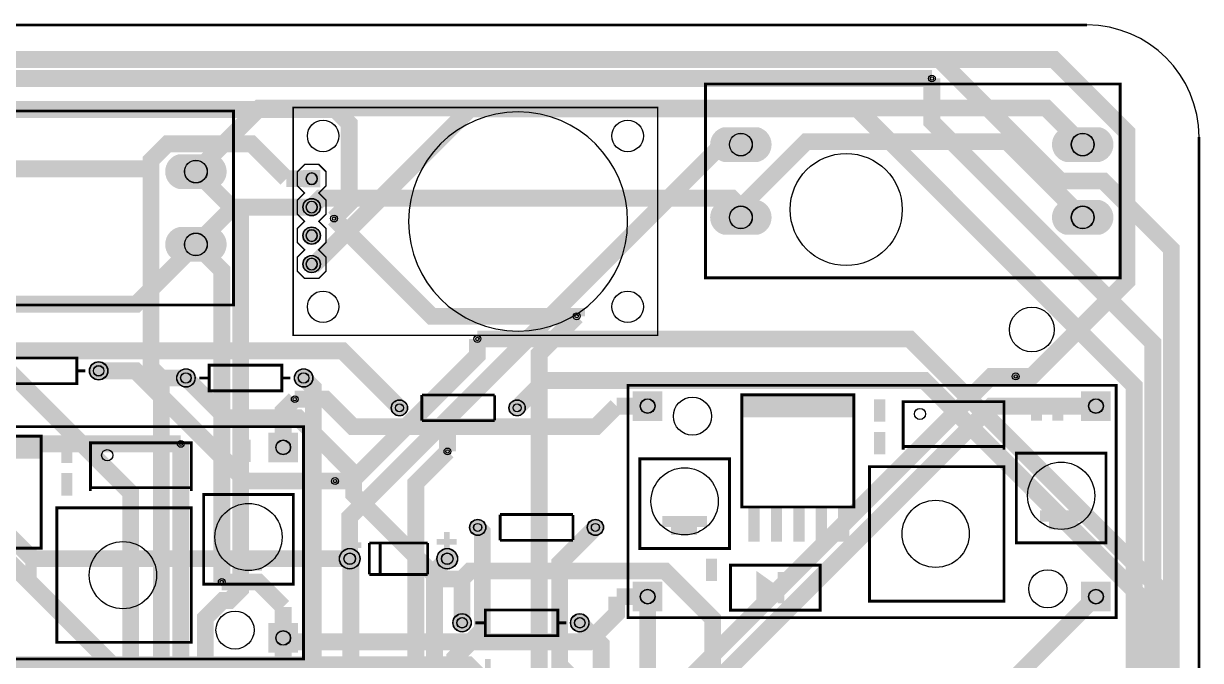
# Model space of a CAD drawing. Header units: millimetres. Extents: x 47 to 252, y 53 to 192.
# Drawn here: x 147.4 to 252.4, y 134.8 to 191.6 of the extents above; entities that cross this region are included whole.
import ezdxf

# ---------------------------------------------------------------- set-up
doc = ezdxf.new("R2010")
doc.units = ezdxf.units.MM
for name, color, linetype, true_color in [('BoardOutLine', 7, 'Continuous', 0xff00ff), ('BottomLayer', 7, 'Continuous', 0x0000ff), ('BottomSolderMaskLayer', 7, 'Continuous', 0xaa00ff), ('Document', 7, 'Continuous', 0xffffff), ('Hole', 7, 'Continuous', 0x222222), ('Multi-Layer', 7, 'Continuous', 0xc0c0c0), ('TopLayer', 7, 'Continuous', 0xff0000), ('TopSilkLayer', 7, 'Continuous', 0xffcc00), ('TopSolderMaskLayer', 7, 'Continuous', 0x800080)]:
    doc.layers.add(name, color=color, linetype=linetype, true_color=true_color)

msp = doc.modelspace()

# ---------------------------------------------------------------- hatches: boundary and pattern name
at = {"layer": 'BottomSolderMaskLayer'}
for points in [[(209.8700787401574, 179.29552959105933, -0.7853981633974483), (209.8700787401574, 182.39712979425974), (212.9208788417577, 182.39712979425974, -0.7853981633974483), (212.9208788417577, 179.29552959105933)], [(240.3699517399034, 179.29552959105933, -0.7853981633974483), (240.3699517399034, 182.39712979425974), (243.42075184150372, 182.39712979425974, -0.7853981633974483), (243.42075184150372, 179.29552959105933)], [(161.2487934975868, 176.88252476504965, -0.7853981633974483), (161.2487934975868, 179.98412496825006), (164.29959359918712, 179.98412496825006, -0.7853981633974483), (164.29959359918712, 176.88252476504965)], [(172.32194564389124, 178.57975615951239), (173.88074676149358, 178.57975615951239), (173.88074676149358, 177.02095504191016), (172.32194564389124, 177.02095504191016)], [(172.3219456438913, 175.26035052070108, 1), (173.88074676149353, 175.26035052070108, 1)], [(209.8700787401574, 172.79565659131322, -0.7853981633974483), (209.8700787401574, 175.89725679451362), (212.9208788417577, 175.89725679451362, -0.7853981633974483), (212.9208788417577, 172.79565659131322)], [(240.3699517399034, 172.79565659131322, -0.7853981633974483), (240.3699517399034, 175.89725679451362), (243.42075184150372, 175.89725679451362, -0.7853981633974483), (243.42075184150372, 172.79565659131322)], [(161.2487934975868, 170.38265176530354, -0.7853981633974483), (161.2487934975868, 173.48425196850394), (164.29959359918712, 173.48425196850394, -0.7853981633974483), (164.29959359918712, 170.38265176530354)], [(172.3219456438913, 172.72034544069095, 1), (173.88074676149353, 172.72034544069095, 1)], [(172.3219456438913, 170.18034036068082, 1), (173.88074676149353, 170.18034036068082, 1)], [(153.26908813817624, 160.65532131064265, 1), (154.91988823977647, 160.65532131064265, 1)], [(161.05699771399543, 160.02032004064017, 1), (162.70779781559565, 160.02032004064017, 1)], [(171.55712471424943, 160.02032004064017, 1), (173.20792481584965, 160.02032004064017, 1)], [(201.75658826517656, 158.83012649225293), (204.3981935483871, 158.83012649225293), (204.3981935483871, 156.1885212090425), (201.75658826517656, 156.1885212090425)], [(241.75658826517656, 158.83012649225293), (244.39819354838733, 158.83012649225293), (244.39819354838733, 156.1885212090425), (241.75658826517656, 156.1885212090425)], [(180.2070358140718, 157.35331470662948, 1), (181.65783591567197, 157.35331470662948, 1)], [(190.70690881381756, 157.35331470662948, 1), (192.15770891541774, 157.35331470662948, 1)], [(169.23944323088654, 155.1471191262383), (171.8810485140973, 155.1471191262383), (171.8810485140973, 152.50551384302776), (169.23944323088654, 152.50551384302776)], [(187.1920497840997, 146.6852933705868, 1), (188.6428498856999, 146.6852933705868, 1)], [(197.69192278384548, 146.6852933705868, 1), (199.14272288544566, 146.6852933705868, 1)], [(175.57294894589793, 143.89128778257566, 1), (177.42374904749815, 143.89128778257566, 1)], [(184.27297434594882, 143.89128778257566, 1), (186.12377444754904, 143.89128778257566, 1)], [(201.75658826517656, 141.83038049276104), (204.3981935483871, 141.83038049276104), (204.3981935483871, 139.1887752095505), (201.75658826517656, 139.1887752095505)], [(241.75658826517656, 141.83012649225293), (244.39819354838733, 141.83012649225293), (244.39819354838733, 139.1885212090425), (241.75658826517656, 139.1885212090425)], [(185.69504699009406, 138.1762763525527, 1), (187.34584709169428, 138.1762763525527, 1)], [(196.19517399034805, 138.1762763525527, 1), (197.84597409194828, 138.1762763525527, 1)], [(169.23944323088654, 138.14711912623818), (171.8810485140973, 138.14711912623818), (171.8810485140973, 135.50551384302776), (169.23944323088654, 135.50551384302776)]]:
    msp.add_hatch(color=256, dxfattribs=at).paths.add_polyline_path(points)
at = {"layer": 'Document'}
for points in [[(184.89354838709687, 144.48397256794522), (184.89354838709687, 146.2619761239523), (185.4015494030989, 146.2619761239523), (185.4015494030989, 144.48397256794522)], [(175.74605029210056, 145.34257048514098), (177.52405384810777, 145.34257048514098), (177.52405384810777, 144.83456946913896), (175.74605029210056, 144.83456946913896)], [(184.26324612649228, 145.65049530099066), (186.04124968249948, 145.65049530099066), (186.04124968249948, 145.14249428498863), (184.26324612649228, 145.14249428498863)], [(188.5765557531115, 133.18094996189996), (188.5765557531115, 134.95895351790705), (189.08455676911353, 134.95895351790705), (189.08455676911353, 133.18094996189996)]]:
    msp.add_hatch(color=256, dxfattribs=at).paths.add_polyline_path(points)
at = {"layer": 'Multi-Layer'}
for points in [[(209.89547879095767, 179.34632969265954, -0.7853981633974483), (209.89547879095767, 182.34632969265954), (212.89547879095767, 182.34632969265954, -0.7853981633974483), (212.89547879095767, 179.34632969265954)], [(240.39535179070367, 179.34632969265954, -0.7853981633974483), (240.39535179070367, 182.34632969265954), (243.39535179070344, 182.34632969265954, -0.7853981633974483), (243.39535179070344, 179.34632969265954)], [(161.27419354838707, 176.93332486664985, -0.7853981633974483), (161.27419354838707, 179.93332486664985), (164.27419354838707, 179.93332486664985, -0.7853981633974483), (164.27419354838707, 176.93332486664985)], [(172.3473456946915, 178.55435610871223), (173.85534671069354, 178.55435610871223), (173.85534671069354, 177.0463550927102), (172.3473456946915, 177.0463550927102)], [(172.3473456946914, 175.26035052070108, 1), (173.85534671069342, 175.26035052070108, 1)], [(209.89547879095767, 172.84645669291342, -0.7853981633974483), (209.89547879095767, 175.84645669291342), (212.89547879095767, 175.84645669291342, -0.7853981633974483), (212.89547879095767, 172.84645669291342)], [(240.39535179070367, 172.84645669291342, -0.7853981633974483), (240.39535179070367, 175.84645669291342), (243.39535179070344, 175.84645669291342, -0.7853981633974483), (243.39535179070344, 172.84645669291342)], [(161.27419354838707, 170.43345186690374, -0.7853981633974483), (161.27419354838707, 173.43345186690374), (164.27419354838707, 173.43345186690374, -0.7853981633974483), (164.27419354838707, 170.43345186690374)], [(172.3473456946914, 172.72034544069095, 1), (173.85534671069342, 172.72034544069095, 1)], [(172.3473456946914, 170.18034036068082, 1), (173.85534671069342, 170.18034036068082, 1)], [(153.29448818897635, 160.65532131064265, 1), (154.89448818897637, 160.65532131064265, 1)], [(161.08239776479553, 160.02032004064017, 1), (162.68239776479555, 160.02032004064017, 1)], [(171.58252476504953, 160.02032004064017, 1), (173.18252476504955, 160.02032004064017, 1)], [(201.80739141478284, 158.77932435864875), (204.34739649479297, 158.77932435864875), (204.34739649479297, 156.23931927863862), (201.80739141478284, 156.23931927863862)], [(241.80739141478307, 158.77932435864875), (244.3473964947932, 158.77932435864875), (244.3473964947932, 156.23931927863862), (241.80739141478307, 156.23931927863862)], [(180.2324358648719, 157.35331470662948, 1), (181.63243586487187, 157.35331470662948, 1)], [(190.73230886461766, 157.35331470662948, 1), (192.13230886461764, 157.35331470662948, 1)], [(169.29024638049282, 155.096316992634), (171.83025146050295, 155.096316992634), (171.83025146050295, 152.55631191262387), (169.29024638049282, 152.55631191262387)], [(187.2174498348998, 146.6852933705868, 1), (188.6174498348998, 146.6852933705868, 1)], [(197.71732283464559, 146.6852933705868, 1), (199.11732283464556, 146.6852933705868, 1)], [(175.59834899669804, 143.89128778257566, 1), (177.39834899669805, 143.89128778257566, 1)], [(184.29837439674893, 143.89128778257566, 1), (186.09837439674894, 143.89128778257566, 1)], [(201.80739141478284, 141.77957835915674), (204.34739649479297, 141.77957835915674), (204.34739649479297, 139.2395732791466), (201.80739141478284, 139.2395732791466)], [(241.80739141478307, 141.77932435864875), (244.3473964947932, 141.77932435864875), (244.3473964947932, 139.23931927863862), (241.80739141478307, 139.23931927863862)], [(185.72044704089416, 138.1762763525527, 1), (187.32044704089418, 138.1762763525527, 1)], [(196.22057404114815, 138.1762763525527, 1), (197.82057404114818, 138.1762763525527, 1)], [(169.29024638049282, 138.096316992634), (171.83025146050295, 138.096316992634), (171.83025146050295, 135.55631191262387), (169.29024638049282, 135.55631191262387)]]:
    msp.add_hatch(color=256, dxfattribs=at).paths.add_polyline_path(points)
at = {"layer": 'TopSilkLayer'}
for points in [[(211.37736855473713, 158.50932181864368), (221.37736855473736, 158.50932181864368), (221.37736855473736, 156.50932181864368), (211.37736855473713, 156.50932181864368)], [(223.2772923545847, 158.10927101854213), (224.2772923545847, 158.10927101854213), (224.2772923545847, 156.10927101854202), (223.2772923545847, 156.10927101854202)], [(237.27754635509268, 158.20934721869446), (238.27754635509268, 158.20934721869446), (238.27754635509268, 156.20934721869446), (237.27754635509268, 156.20934721869446)], [(239.17747015494047, 158.20934721869446), (240.17747015494047, 158.20934721869446), (240.17747015494047, 156.20934721869446), (239.17747015494047, 156.20934721869446)], [(138.86022352044688, 154.82631445262894), (148.8602235204471, 154.82631445262894), (148.8602235204471, 152.82631445262894), (138.86022352044688, 152.82631445262894)], [(150.76014732029466, 154.42626365252738), (151.76014732029466, 154.42626365252738), (151.76014732029466, 152.42626365252727), (150.76014732029466, 152.42626365252727)], [(164.76040132080266, 154.5263398526797), (165.76040132080266, 154.5263398526797), (165.76040132080266, 152.5263398526797), (164.76040132080266, 152.5263398526797)], [(166.6603251206502, 154.5263398526797), (167.6603251206502, 154.5263398526797), (167.6603251206502, 152.5263398526797), (166.6603251206502, 152.5263398526797)], [(223.2775463550929, 155.20934721869457), (224.27754635509268, 155.20934721869457), (224.27754635509268, 153.20934721869446), (223.2775463550929, 153.20934721869446)], [(150.76040132080266, 151.52633985267983), (151.76040132080266, 151.52633985267983), (151.76040132080266, 149.5263398526797), (150.76040132080266, 149.5263398526797)], [(212.07739395478802, 148.40924561849135), (213.0773939547878, 148.40924561849135), (213.0773939547878, 145.40924561849124), (212.07739395478802, 145.40924561849124)], [(214.0773939547878, 148.40924561849135), (215.0773939547878, 148.40924561849135), (215.0773939547878, 145.40924561849124), (214.0773939547878, 145.40924561849124)], [(216.07739395478802, 148.40924561849135), (217.07739395478802, 148.40924561849135), (217.07739395478802, 145.40924561849124), (216.07739395478802, 145.40924561849124)], [(218.07739395478802, 148.40924561849135), (219.07739395478802, 148.40924561849135), (219.07739395478802, 145.40924561849124), (218.07739395478802, 145.40924561849124)], [(220.07739395478802, 148.40924561849135), (221.07739395478802, 148.40924561849135), (221.07739395478802, 145.40924561849124), (220.07739395478802, 145.40924561849124)], [(147.56024892049777, 144.7262382524766), (148.56024892049777, 144.7262382524766), (148.56024892049777, 141.7262382524766), (147.56024892049777, 141.7262382524766)], [(208.2772923545847, 143.90937261874524), (209.2772923545847, 143.90937261874524), (209.2772923545847, 141.90937261874535), (208.2772923545847, 141.90937261874535)], [(212.7774193548389, 142.8092964185929), (212.7774193548389, 139.90927101854209), (214.8774193548386, 141.30927101854206)], [(214.67734315468624, 142.70922021844046), (215.2772923545847, 142.70922021844046), (215.2772923545847, 139.90911861823724), (214.67734315468624, 139.90911861823724)]]:
    msp.add_hatch(color=256, dxfattribs=at).paths.add_polyline_path(points)
at = {"layer": 'TopSolderMaskLayer'}
for points in [[(209.8700787401574, 179.29552959105933, -0.7853981633974483), (209.8700787401574, 182.39712979425974), (212.9208788417577, 182.39712979425974, -0.7853981633974483), (212.9208788417577, 179.29552959105933)], [(240.3699517399034, 179.29552959105933, -0.7853981633974483), (240.3699517399034, 182.39712979425974), (243.42075184150372, 182.39712979425974, -0.7853981633974483), (243.42075184150372, 179.29552959105933)], [(161.2487934975868, 176.88252476504965, -0.7853981633974483), (161.2487934975868, 179.98412496825006), (164.29959359918712, 179.98412496825006, -0.7853981633974483), (164.29959359918712, 176.88252476504965)], [(172.32194564389124, 178.57975615951239), (173.88074676149358, 178.57975615951239), (173.88074676149358, 177.02095504191016), (172.32194564389124, 177.02095504191016)], [(172.3219456438913, 175.26035052070108, 1), (173.88074676149353, 175.26035052070108, 1)], [(209.8700787401574, 172.79565659131322, -0.7853981633974483), (209.8700787401574, 175.89725679451362), (212.9208788417577, 175.89725679451362, -0.7853981633974483), (212.9208788417577, 172.79565659131322)], [(240.3699517399034, 172.79565659131322, -0.7853981633974483), (240.3699517399034, 175.89725679451362), (243.42075184150372, 175.89725679451362, -0.7853981633974483), (243.42075184150372, 172.79565659131322)], [(161.2487934975868, 170.38265176530354, -0.7853981633974483), (161.2487934975868, 173.48425196850394), (164.29959359918712, 173.48425196850394, -0.7853981633974483), (164.29959359918712, 170.38265176530354)], [(172.3219456438913, 172.72034544069095, 1), (173.88074676149353, 172.72034544069095, 1)], [(172.3219456438913, 170.18034036068082, 1), (173.88074676149353, 170.18034036068082, 1)], [(153.26908813817624, 160.65532131064265, 1), (154.91988823977647, 160.65532131064265, 1)], [(161.05699771399543, 160.02032004064017, 1), (162.70779781559565, 160.02032004064017, 1)], [(171.55712471424943, 160.02032004064017, 1), (173.20792481584965, 160.02032004064017, 1)], [(201.75658826517656, 158.83012649225293), (204.3981935483871, 158.83012649225293), (204.3981935483871, 156.1885212090425), (201.75658826517656, 156.1885212090425)], [(241.75658826517656, 158.83012649225293), (244.39819354838733, 158.83012649225293), (244.39819354838733, 156.1885212090425), (241.75658826517656, 156.1885212090425)], [(180.2070358140718, 157.35331470662948, 1), (181.65783591567197, 157.35331470662948, 1)], [(190.70690881381756, 157.35331470662948, 1), (192.15770891541774, 157.35331470662948, 1)], [(169.23944323088654, 155.1471191262383), (171.8810485140973, 155.1471191262383), (171.8810485140973, 152.50551384302776), (169.23944323088654, 152.50551384302776)], [(187.1920497840997, 146.6852933705868, 1), (188.6428498856999, 146.6852933705868, 1)], [(197.69192278384548, 146.6852933705868, 1), (199.14272288544566, 146.6852933705868, 1)], [(175.57294894589793, 143.89128778257566, 1), (177.42374904749815, 143.89128778257566, 1)], [(184.27297434594882, 143.89128778257566, 1), (186.12377444754904, 143.89128778257566, 1)], [(201.75658826517656, 141.83038049276104), (204.3981935483871, 141.83038049276104), (204.3981935483871, 139.1887752095505), (201.75658826517656, 139.1887752095505)], [(241.75658826517656, 141.83012649225293), (244.39819354838733, 141.83012649225293), (244.39819354838733, 139.1885212090425), (241.75658826517656, 139.1885212090425)], [(185.69504699009406, 138.1762763525527, 1), (187.34584709169428, 138.1762763525527, 1)], [(196.19517399034805, 138.1762763525527, 1), (197.84597409194828, 138.1762763525527, 1)], [(169.23944323088654, 138.14711912623818), (171.8810485140973, 138.14711912623818), (171.8810485140973, 135.50551384302776), (169.23944323088654, 135.50551384302776)]]:
    msp.add_hatch(color=256, dxfattribs=at).paths.add_polyline_path(points)

# ---------------------------------------------------------------- linework, layer by layer
at = {"layer": 'BoardOutLine', "const_width": 0.25400050800101603}
for points in [[(57.27711455422923, 191.51638303276616), (242.27711455422923, 191.51638303276616)], [(252.27711455422923, 181.51638303276616), (252.27711455422923, 63.51638303276604)]]:
    msp.add_lwpolyline(points, dxfattribs=at)
at = {"layer": 'BoardOutLine'}
msp.add_arc((242.27711455422923, 181.51638303276616), 10, 0, 90, dxfattribs=at)
at = {"layer": 'BottomLayer', "const_width": 1.5000000000000002}
for points in [[(226.31442722885436, 71.62814325628653), (222.8038862077724, 68.11760223520457), (222.8038862077724, 57.588011176022405), (224.96314452628917, 55.42875285750574), (227.76172212344432, 55.42875285750574), (249.80591821183634, 77.47294894589788), (249.80591821183634, 171.5242570485142), (243.7337820675641, 177.59639319278642), (239.92479044958077, 177.59639319278642), (229.08658877317748, 188.43459486918982), (132.0121666243333, 188.43459486918982), (114.95527051054114, 171.37769875539755), (114.95527051054114, 168.02667005334024), (108.26769113538217, 161.33909067818138), (108.26769113538217, 149.0982981965965)], [(228.44168148336303, 186.74015748031502), (228.44168148336303, 182.87350774701554), (248.1518669037339, 163.16332232664467), (248.1518669037339, 78.17221234442479), (227.08989077978163, 57.110236220472416), (225.665963931928, 57.110236220472416), (224.58493776987552, 58.19126238252488), (224.58493776987552, 67.35864871729746), (226.31442722885436, 69.0881381762764)], [(127.96187452374897, 182.04546609093222), (129.89405638811286, 183.977647955296), (175.18412496825, 183.977647955296), (176.442443484887, 182.71932943865897), (176.442443484887, 175.58648717297444), (175.09852679705364, 174.24257048514096)], [(173.10132080264157, 170.18034036068082), (173.37487934975866, 170.18034036068082), (187.2260350520703, 184.03149606299223), (221.7850901701804, 184.03149606299223), (246.48613157226328, 159.33045466090937), (246.48613157226328, 81.98374396748795), (231.05052070104148, 66.54813309626627), (226.31442722885436, 66.54813309626627)], [(158.76908813817636, 178.68402336804672), (158.76908813817636, 179.4356108712218), (160.24102108204238, 180.9075438150877), (167.7396240792482, 180.9075438150877), (170.84681229362445, 177.8003556007112)], [(211.39545339090682, 180.84632969265954), (209.73124206248417, 180.84632969265954), (176.4983235966472, 147.61341122682245), (176.4983235966472, 143.89128778257566)], [(132.27429514859023, 178.43332486664985), (132.52499364998744, 178.68402336804672), (158.76908813817636, 178.68402336804672)], [(158.76908813817636, 178.68402336804672), (158.76908813817636, 160.93446786893583), (159.68323596647178, 160.02032004064017)], [(163.6136398272797, 100.07416814833641), (163.6136398272797, 138.59436118872247), (165.18691897383792, 140.1676403352808), (165.76451612903224, 140.1676403352808), (166.75816611633218, 141.16129032258073), (166.75816611633218, 174.4493268986538), (162.77416814833646, 178.43332486664985)], [(173.10132080264157, 177.8003556007112), (170.84681229362445, 177.8003556007112)], [(165.07922275844567, 141.82143764287537), (165.07922275844567, 169.62839725679464), (162.77416814833646, 171.93345186690374)], [(150.13103886207773, 67.81610363220739), (150.13103886207773, 70.75565151130309), (156.942824485649, 77.56743713487424), (156.942824485649, 149.78435356870716), (140.31315722631462, 166.41402082804166), (128.16507493015, 166.41402082804166), (125.79575819151637, 168.7833375666752), (123.74140208280414, 168.7833375666752)], [(195.15643891287777, 132.08026416052837), (193.4012954025909, 133.83540767081536), (193.4012954025909, 162.17780035560077), (196.74927609855217, 165.52578105156215)], [(175.1876809753619, 150.82245364490734), (176.68272796545602, 150.82245364490734), (187.88999237998473, 162.02971805943616), (187.88999237998473, 163.49784099568194)], [(161.8823723647447, 160.02032004064017), (159.68323596647178, 160.02032004064017)], [(162.57223774447561, 84.68275336550687), (159.68323596647178, 87.57175514351036), (159.68323596647178, 160.02032004064017)], [(172.3824993649987, 160.02032004064017), (173.24711709423423, 159.15570231140464), (173.24711709423423, 98.40563881127764), (167.94688849377712, 93.10541021082042), (167.94688849377712, 67.9166878333757), (168.04747269494533, 67.81610363220739)], [(205.65631191262378, 132.08026416052837), (233.7353060706123, 160.15925831851666), (235.92021844043688, 160.15925831851666)], [(170.56029972059946, 153.82626365252736), (170.56029972059946, 157.09398018796037), (171.59331978663954, 158.12700025400056)], [(202.00835661671317, 125.48133096266201), (202.00835661671317, 125.77089154178304), (233.74673609347224, 157.5092710185421), (243.07744475488948, 157.5092710185421)], [(162.36802133604283, 91.46253492506992), (161.424663449327, 92.40589281178575), (161.424663449327, 154.13690627381254)], [(189.0731267462536, 67.3426466852934), (189.0731267462536, 75.55905511811034), (177.43177546355082, 87.20040640081288), (177.43177546355082, 116.20015240030489), (182.62379984759968, 121.39217678435352), (182.62379984759968, 122.76276352552713), (182.3929133858269, 122.99364998730005), (182.3929133858269, 150.6400812801627), (185.21866903733803, 153.46583693167395)], [(140.7718821437643, 148.96901193802387), (155.28902717805454, 134.45186690373384), (155.28902717805454, 93.13563627127257)], [(187.91742443484895, 146.6852933705868), (188.32382524765057, 146.27889255778518), (188.32382524765057, 137.51231902463803), (185.87576835153686, 135.06426212852432), (185.87576835153686, 124.53111506223013)], [(193.5351536703074, 114.9916179832361), (193.5351536703074, 126.45974091948187), (196.90675641351277, 129.83134366268746), (196.90675641351277, 132.70129540259086), (195.23238506477014, 134.37566675133348), (195.23238506477014, 143.500381000762), (198.41729743459473, 146.6852933705868)], [(176.4983235966472, 143.89128778257566), (176.59408178816352, 143.79552959105922), (176.59408178816352, 132.60807721615447)], [(179.28775717551434, 109.36017272034542), (184.27759715519437, 114.35001270002545), (184.27759715519437, 123.44780289560583), (184.06271272542563, 123.66268732537469), (184.06271272542563, 142.75565151130309), (185.1983489966981, 143.89128778257566)], [(203.0774447548897, 140.5095250190501), (203.0774447548897, 137.73888747777494)], [(197.02054864109732, 138.1762763525527), (198.93469646939297, 136.26212852425704), (198.93469646939297, 132.65557531115064)], [(170.56029972059946, 136.82626365252736), (170.56029972059946, 134.0556261112523)], [(197.8264922529845, 125.02108204216415), (197.8264922529845, 128.4122428244857), (203.0774447548897, 133.66319532639068), (203.0774447548897, 137.73888747777494)]]:
    msp.add_lwpolyline(points, dxfattribs=at)
at = {"layer": 'BottomSolderMaskLayer'}
for points in [[(173.10147748120994, 178.3170678458588), (173.10121492417488, 178.3170678458588)], [(173.10147748120994, 177.28364335556364), (173.10121492417488, 177.28364335556364)], [(173.10147748120994, 175.77706276584865), (173.10121492417488, 175.77706276584865)], [(173.10147748120994, 174.7436382755535), (173.10121492417488, 174.7436382755535)], [(173.10147748120994, 173.23705768583852), (173.10121492417488, 173.23705768583852)], [(173.10147748120994, 172.20363319554338), (173.10121492417488, 172.20363319554338)], [(173.10147748120994, 170.6970526058284), (173.10121492417488, 170.6970526058284)], [(173.10147748120994, 169.66362811553324), (173.10121492417488, 169.66362811553324)]]:
    msp.add_lwpolyline(points, close=True, dxfattribs=at)
for centre, radius in [((211.3955041910085, 180.8464312928627), 1.0169333672000678), ((241.89535179070344, 180.84645669291342), 1.0169333672000678), ((162.77419354838707, 178.43345186690374), 1.0169333672000678), ((173.1013462026924, 175.26035052070108), 0.7794005588011177), ((211.39547879095767, 174.34645669291342), 1.0169333672000678), ((241.8955041910085, 174.34648209296415), 1.0169333672000678), ((173.1013462026924, 172.72034544069095), 0.7794005588011177), ((162.77434594869192, 171.93347726695458), 1.0169333672000678), ((173.1013462026924, 170.18034036068082), 0.7794005588011177), ((154.09448818897636, 160.65532131064265), 0.8254000508001016), ((154.0942595885192, 160.65532131064265), 0.471717072466403), ((161.88239776479554, 160.02032004064017), 0.8254000508001016), ((172.38252476504954, 160.02032004064017), 0.8254000508001016), ((161.88227076454154, 160.02032004064017), 0.471717072466403), ((172.3822961645924, 160.02032004064017), 0.471717072466403), ((180.93243586487188, 157.35331470662948), 0.7254000508001017), ((180.93235966471957, 157.35331470662948), 0.3627131862558657), ((191.43230886461765, 157.35331470662948), 0.7254000508001017), ((191.43238506476996, 157.35331470662948), 0.3627131862558657), ((203.07734315468656, 157.50944881889768), 0.6604013208026415), ((243.07741935483864, 157.50944881889768), 0.6604013208026415), ((170.56027432054861, 153.82644145288293), 0.6604013208026415), ((187.9174498348998, 146.6852933705868), 0.7254000508001017), ((187.9173736347475, 146.6852933705868), 0.3627131862558657), ((198.41732283464557, 146.6852933705868), 0.7254000508001017), ((198.4173990347981, 146.6852933705868), 0.3627131862558657), ((176.49834899669804, 143.89128778257566), 0.9254000508001016), ((176.49829819659658, 143.89128778257566), 0.5141111393333897), ((185.19837439674893, 143.89128778257566), 0.9254000508001016), ((185.1984251968504, 143.89128778257566), 0.5141111393333897), ((203.07734315468656, 140.50942341884684), 0.6604013208026415), ((243.07741935483864, 140.50942341884684), 0.6604013208026415), ((186.52044704089417, 138.1762763525527), 0.8254000508001016), ((186.52032004064017, 138.1762763525527), 0.471717072466403), ((197.02057404114817, 138.1762763525527), 0.8254000508001016), ((197.02034544069102, 138.1762763525527), 0.471717072466403), ((170.56027432054861, 136.8264160528321), 0.6604013208026415)]:
    msp.add_circle(centre, radius, dxfattribs=at)
for centre, start, end in [((173.10121492417488, 177.8003556007112), 90, 270), ((173.10147748120994, 177.8003556007112), 270, 90), ((173.10121492417488, 175.26035052070108), 90, 270), ((173.10147748120994, 175.26035052070108), 270, 90), ((173.10121492417488, 172.72034544069095), 90, 270), ((173.10147748120994, 172.72034544069095), 270, 90), ((173.10121492417488, 170.18034036068082), 90, 270), ((173.10147748120994, 170.18034036068082), 270, 90)]:
    msp.add_arc(centre, 0.5167122451475827, start, end, dxfattribs=at)
at = {"layer": 'Hole'}
for centre in [(228.44170688341387, 186.74015748031502), (175.09855219710448, 174.24257048514096), (196.74930149860302, 165.52578105156215), (187.89001778003558, 163.49784099568194), (235.92024384048773, 160.15925831851666), (171.59334518669039, 158.12700025400056), (161.42468884937784, 154.13690627381254), (185.21869443738888, 153.46583693167395), (175.18770637541274, 150.82245364490734), (165.0792481584965, 141.82143764287537)]:
    msp.add_circle(centre, 0.15250190500381003, dxfattribs=at)
at = {"layer": 'Multi-Layer'}
for points in [[(173.1014732029464, 178.30022860045722), (173.10121920243841, 178.30022860045722)], [(173.1014732029464, 177.3004826009652), (173.10121920243841, 177.3004826009652)], [(173.1014732029464, 175.76022352044708), (173.10121920243841, 175.76022352044708)], [(173.1014732029464, 174.76047752095508), (173.10121920243841, 174.76047752095508)], [(173.1014732029464, 173.22021844043695), (173.10121920243841, 173.22021844043695)], [(173.1014732029464, 172.22047244094495), (173.10121920243841, 172.22047244094495)], [(173.1014732029464, 170.68021336042682), (173.10121920243841, 170.68021336042682)], [(173.1014732029464, 169.6804673609348), (173.10121920243841, 169.6804673609348)]]:
    msp.add_lwpolyline(points, close=True, dxfattribs=at)
for centre, radius in [((228.44170688341387, 186.74015748031502), 0.30500381000762006), ((174.11734823469646, 181.61036322072653), 1.4000508001016003), ((201.29540259080522, 181.61036322072653), 1.4000508001016003), ((211.3955041910085, 180.8464312928627), 1), ((241.89535179070344, 180.84645669291342), 1), ((220.79527559055123, 175.0464820929642), 5), ((162.77419354838707, 178.43345186690374), 1), ((173.1013462026924, 175.26035052070108), 0.7540005080010161), ((175.09855219710448, 174.24257048514096), 0.30500381000762006), ((211.39547879095767, 174.34645669291342), 1), ((241.8955041910085, 174.34648209296415), 1), ((173.1013462026924, 172.72034544069095), 0.7540005080010161), ((162.77434594869192, 171.93347726695458), 1), ((173.1013462026924, 170.18034036068082), 0.7540005080010161), ((174.11734823469646, 166.3703327406655), 1.4000508001016003), ((201.29540259080522, 166.3703327406655), 1.4000508001016003), ((237.36347472694956, 164.3383286766574), 2), ((196.74930149860302, 165.52578105156215), 0.30500381000762006), ((187.89001778003558, 163.49784099568194), 0.30500381000762006), ((154.09448818897636, 160.65532131064265), 0.8), ((154.0942595885192, 160.65532131064265), 0.45720091440182886), ((161.88239776479554, 160.02032004064017), 0.8), ((172.38252476504954, 160.02032004064017), 0.8), ((161.88227076454154, 160.02032004064017), 0.45720091440182886), ((172.3822961645924, 160.02032004064017), 0.45720091440182886), ((235.92024384048773, 160.15925831851666), 0.30500381000762006), ((171.59334518669039, 158.12700025400056), 0.30500381000762006), ((180.93243586487188, 157.35331470662948), 0.7000000000000001), ((180.93235966471957, 157.35331470662948), 0.3500127000254001), ((191.43230886461765, 157.35331470662948), 0.7000000000000001), ((191.43238506476996, 157.35331470662948), 0.3500127000254001), ((203.07734315468656, 157.50944881889768), 0.63500127000254), ((207.07747015494033, 156.60934721869444), 1.7000000000000002), ((243.07741935483864, 157.50944881889768), 0.63500127000254), ((161.42468884937784, 154.13690627381254), 0.30500381000762006), ((170.56027432054861, 153.82644145288293), 0.63500127000254), ((185.21869443738888, 153.46583693167395), 0.30500381000762006), ((175.18770637541274, 150.82245364490734), 0.30500381000762006), ((187.9174498348998, 146.6852933705868), 0.7000000000000001), ((187.9173736347475, 146.6852933705868), 0.3500127000254001), ((198.41732283464557, 146.6852933705868), 0.7000000000000001), ((198.4173990347981, 146.6852933705868), 0.3500127000254001), ((176.49834899669804, 143.89128778257566), 0.9000000000000001), ((176.49829819659658, 143.89128778257566), 0.5), ((185.19837439674893, 143.89128778257566), 0.9000000000000001), ((185.1984251968504, 143.89128778257566), 0.5), ((238.77749555499122, 141.20929641859288), 1.7000000000000002), ((165.0792481584965, 141.82143764287537), 0.30500381000762006), ((203.07734315468656, 140.50942341884684), 0.63500127000254), ((243.07741935483864, 140.50942341884684), 0.63500127000254), ((166.26035052070097, 137.52628905257814), 1.7000000000000002), ((186.52044704089417, 138.1762763525527), 0.8), ((186.52032004064017, 138.1762763525527), 0.45720091440182886), ((197.02057404114817, 138.1762763525527), 0.8), ((197.02034544069102, 138.1762763525527), 0.45720091440182886), ((170.56027432054861, 136.8264160528321), 0.63500127000254)]:
    msp.add_circle(centre, radius, dxfattribs=at)
for centre, start, end in [((173.10121920243841, 177.8003556007112), 90, 270), ((173.1014732029464, 177.8003556007112), 270, 90), ((173.10121920243841, 175.26035052070108), 90, 270), ((173.1014732029464, 175.26035052070108), 270, 90), ((173.10121920243841, 172.72034544069095), 90, 270), ((173.1014732029464, 172.72034544069095), 270, 90), ((173.10121920243841, 170.18034036068082), 90, 270), ((173.1014732029464, 170.18034036068082), 270, 90)]:
    msp.add_arc(centre, 0.4998729997459995, start, end, dxfattribs=at)
at = {"layer": 'TopLayer', "const_width": 1.5000000000000002}
for points in [[(235.92021844043688, 160.15925831851666), (237.35633731267467, 160.15925831851666), (245.8404622809246, 168.6433832867666), (245.8404622809246, 181.92760985521966), (239.3319532639066, 188.43611887223778), (95.88313436626868, 188.43611887223778), (57.30960121920248, 149.86258572517147), (57.30960121920248, 148.3792227584455), (65.25041910083837, 140.43840487680973), (100.97838455676924, 140.43840487680973)], [(61.65859791719572, 149.0982981965965), (99.30045720091425, 186.74015748031502), (228.44168148336303, 186.74015748031502)], [(162.77416814833646, 178.43332486664985), (168.44904749809507, 184.10820421640847), (238.63345186690367, 184.10820421640847), (241.89532639065283, 180.84632969265954)], [(241.89532639065283, 174.34645669291342), (235.1465328930658, 181.09525019050045), (217.2303530607062, 181.09525019050045), (211.39545339090682, 175.26035052070108)], [(211.39545339090682, 175.26035052070108), (210.59027178054362, 176.0655321310643), (173.90650241300477, 176.0655321310643), (173.10132080264157, 175.26035052070108)], [(162.77416814833646, 171.93345186690374), (166.1010668021338, 175.26035052070108), (173.10132080264157, 175.26035052070108)], [(211.39545339090682, 175.26035052070108), (211.39545339090682, 174.34645669291342)], [(180.93241046482103, 157.35331470662948), (175.84935229870462, 162.43637287274578), (136.7716281432563, 162.43637287274578), (125.4378714757429, 173.77012954025906), (98.41348742697505, 173.77012954025906)], [(175.09852679705364, 174.24257048514096), (183.81506223012457, 165.52603505207014), (196.74927609855217, 165.52603505207014), (196.74927609855217, 165.52578105156215)], [(132.27429514859023, 171.93345186690374), (137.6052578105157, 166.6024892049785), (157.443205486411, 166.6024892049785), (162.77416814833646, 171.93345186690374)], [(127.07007874015767, 165.00990601981198), (148.18869697739387, 143.89128778257566), (176.4983235966472, 143.89128778257566)], [(187.88999237998473, 163.49784099568194), (226.45006350012704, 163.49784099568194), (249.18082296164607, 140.76708153416303), (249.18082296164607, 76.91643383286771), (227.2346710693423, 54.97028194056395), (214.67180594361207, 54.97028194056395)], [(139.10817881635762, 160.7823215646432), (145.7535941071883, 154.13690627381254), (161.424663449327, 154.13690627381254)], [(154.0944627889255, 160.65532131064265), (157.40281940563887, 160.65532131064265), (167.23568707137406, 150.82245364490734), (175.1876809753619, 150.82245364490734)], [(186.52042164084332, 142.08737617475242), (184.3926593853189, 142.08737617475242), (176.8414782829566, 149.63855727711461), (176.8414782829566, 151.50749301498615), (171.87576835153664, 156.47320294640588), (165.42948945897888, 156.47320294640588), (161.8823723647447, 160.02032004064017)], [(191.4322834645668, 157.35331470662948), (193.8785623571248, 159.79959359918723), (227.76172212344432, 159.79959359918723), (247.50060960121914, 140.0607061214123), (247.50060960121914, 77.6202692405385), (227.07592075184152, 57.19558039116089), (218.3695453390908, 57.19558039116089)], [(185.21866903733803, 155.67919735839473), (176.76908813817636, 155.67919735839473), (174.3212852425704, 158.12700025400056), (171.59331978663954, 158.12700025400056)], [(200.30680721361455, 157.5092710185421), (198.47673355346706, 155.67919735839473), (185.21866903733803, 155.67919735839473)], [(203.0774447548897, 157.5092710185421), (200.30680721361455, 157.5092710185421)], [(185.21866903733803, 155.67919735839473), (185.21866903733803, 153.46583693167395)], [(188.88135636271272, 132.5882651765304), (187.0304546609093, 134.4391668783337), (145.13789687579379, 134.4391668783337), (136.33881127762265, 143.23825247650507)], [(186.52042164084332, 142.08737617475242), (187.23340106680212, 142.8003556007112), (204.6144018288037, 142.8003556007112), (208.87602235204486, 138.53873507747028), (208.87602235204486, 130.0749301498604)], [(186.52042164084332, 142.08737617475242), (186.52042164084332, 138.1762763525527)], [(170.56029972059946, 139.5969011938024), (168.3357632715265, 141.82143764287537), (165.07922275844567, 141.82143764287537)], [(200.30680721361455, 140.5095250190501), (200.30680721361455, 138.99441198882403), (197.78432816865643, 136.4719329438659), (171.13434086868187, 136.4719329438659), (170.56029972059946, 137.04597409194832)], [(243.07744475488948, 140.5092710185421), (230.22374904749813, 127.65557531115064), (184.933172466345, 127.65557531115064), (182.75892811785616, 125.48133096266201)], [(203.0774447548897, 140.5095250190501), (200.30680721361455, 140.5095250190501)], [(170.56029972059946, 137.04597409194832), (170.56029972059946, 139.5969011938024)], [(170.56029972059946, 136.82626365252736), (170.56029972059946, 137.04597409194832)]]:
    msp.add_lwpolyline(points, dxfattribs=at)
at = {"layer": 'TopSilkLayer'}
for points, const_width in [([(208.24541529083058, 186.24630429260856), (245.2454152908308, 186.24630429260856), (245.2454152908308, 168.94632969265945), (208.24541529083058, 168.94632969265945), (208.24541529083058, 186.24630429260856)], 0.25400050800101603), ([(129.12425704851398, 183.83329946659887), (166.1242570485142, 183.83329946659887), (166.1242570485142, 166.53332486664976), (129.12425704851398, 166.53332486664976), (129.12425704851398, 183.83329946659887)], 0.25400050800101603), ([(171.45034290068588, 184.15036830073666), (203.9624079248158, 184.15036830073666), (203.9624079248158, 163.83032766065537), (171.45034290068588, 163.83032766065537), (171.45034290068588, 184.15036830073666)], 0.12700025400050802), ([(171.83134366268746, 172.08534417068836), (171.83134366268746, 173.35534671069342), (172.46634493268994, 173.99034798069601), (171.83134366268746, 174.6253492506985), (171.83134366268746, 175.89535179070367), (172.46634493268994, 176.53035306070615), (171.83134366268746, 177.16535433070874), (171.83134366268746, 178.4353568707138), (172.46634493268994, 179.07035814071628), (173.7363474726949, 179.07035814071628), (174.3713487426976, 178.4353568707138), (174.3713487426976, 177.16535433070874), (173.7363474726949, 176.53035306070615), (174.3713487426976, 175.89535179070367), (174.3713487426976, 174.6253492506985), (173.7363474726949, 173.99034798069601), (174.3713487426976, 173.35534671069342), (174.3713487426976, 172.08534417068836), (173.7363474726949, 171.45034290068588), (174.3713487426976, 170.8153416306833), (174.3713487426976, 169.54533909067823), (173.7363474726949, 168.91033782067564), (172.46634493268994, 168.91033782067564), (171.83134366268746, 169.54533909067823), (171.83134366268746, 170.8153416306833), (172.46634493268994, 171.45034290068588), (171.83134366268746, 172.08534417068836)], 0.12700025400050802), ([(145.66916433832876, 161.79832359664726), (152.14617729235465, 161.79832359664726), (152.14617729235465, 159.51231902463815), (145.66916433832876, 159.51231902463815), (145.66916433832876, 161.79832359664726)], 0.25400050800101603), ([(163.95720091440194, 161.16332232664467), (170.43421386842783, 161.16332232664467), (170.43421386842783, 158.87731775463556), (163.95720091440194, 158.87731775463556), (163.95720091440194, 161.16332232664467)], 0.25400050800101603), ([(201.3273304546608, 159.35946151892313), (244.88841757683508, 159.35946151892313), (244.88841757683508, 138.63302006604022), (201.3273304546608, 138.63302006604022), (201.3273304546608, 159.35946151892313)], 0.25400050800101603), ([(211.47744475488958, 158.50932181864368), (221.47744475488958, 158.50932181864368), (221.47744475488958, 148.50932181864368), (211.47744475488958, 148.50932181864368), (211.47744475488958, 158.50932181864368)], 0.25400050800101603), ([(225.87749555499113, 157.90937261874524), (234.87749555499113, 157.90937261874524), (234.87749555499113, 153.90937261874535), (225.87749555499113, 153.90937261874535), (225.87749555499113, 157.90937261874524)], 0.25400050800101603), ([(128.81018542037077, 155.67645415290838), (172.37127254254506, 155.67645415290838), (172.37127254254506, 134.95001270002547), (128.81018542037077, 134.95001270002547), (128.81018542037077, 155.67645415290838)], 0.25400050800101603), ([(138.96029972059932, 154.82631445262894), (148.96029972059932, 154.82631445262894), (148.96029972059932, 144.82631445262894), (138.96029972059932, 144.82631445262894), (138.96029972059932, 154.82631445262894)], 0.25400050800101603), ([(153.3603505207011, 154.2263652527305), (162.3603505207011, 154.2263652527305), (162.3603505207011, 150.2263652527306), (153.3603505207011, 150.2263652527306), (153.3603505207011, 154.2263652527305)], 0.25400050800101603), ([(235.97731775463558, 153.3094234188469), (243.97731775463558, 153.3094234188469), (243.97731775463558, 145.3094234188469), (235.97731775463558, 145.3094234188469), (235.97731775463558, 153.3094234188469)], 0.25400050800101603), ([(202.37736855473713, 152.8092964185929), (210.37736855473713, 152.8092964185929), (210.37736855473713, 144.8092964185929), (202.37736855473713, 144.8092964185929), (202.37736855473713, 152.8092964185929)], 0.25400050800101603), ([(222.87749555499136, 152.10927101854213), (234.87749555499113, 152.10927101854213), (234.87749555499113, 140.10927101854213), (222.87749555499136, 140.10927101854213), (222.87749555499136, 152.10927101854213)], 0.25400050800101603), ([(163.46017272034555, 149.62641605283216), (171.46017272034555, 149.62641605283216), (171.46017272034555, 141.62641605283216), (163.46017272034555, 141.62641605283216), (163.46017272034555, 149.62641605283216)], 0.25400050800101603), ([(150.3603505207011, 148.42626365252738), (162.3603505207011, 148.42626365252738), (162.3603505207011, 136.42626365252738), (150.3603505207011, 136.42626365252738), (150.3603505207011, 148.42626365252738)], 0.25400050800101603), ([(210.47744475488958, 143.3094234188468), (218.47744475488958, 143.3094234188468), (218.47744475488958, 139.3094234188469), (210.47744475488958, 139.3094234188469), (210.47744475488958, 143.3094234188468)], 0.25400050800101603), ([(188.59525019050034, 139.3192786385573), (195.07226314452623, 139.3192786385573), (195.07226314452623, 137.0332740665482), (188.59525019050034, 137.0332740665482), (188.59525019050034, 139.3192786385573)], 0.25400050800101603)]:
    msp.add_lwpolyline(points, close=True, dxfattribs=dict(at, const_width=const_width))
for points, const_width in [([(152.14625349250696, 160.65532131064265), (152.90825501650988, 160.65532131064265)], 0.25400050800101603), ([(163.83027686055357, 160.02032004064017), (163.06827533655064, 160.02032004064017)], 0.25400050800101603), ([(170.43429006858014, 160.02032004064017), (171.19629159258307, 160.02032004064017)], 0.25400050800101603), ([(182.93235966471934, 156.20330200660408), (182.93235966471934, 158.50332740665488)], 0.25400050800101603), ([(182.93235966471934, 158.50332740665488), (189.4323850647702, 158.50332740665488)], 0.25400050800101603), ([(189.4323850647702, 158.47330454660914), (189.4323850647702, 156.2333248666498)], 0.25400050800101603), ([(189.4323850647702, 156.20330200660408), (182.93235966471934, 156.20330200660408)], 0.25400050800101603), ([(225.87739395478798, 153.6093218186437), (225.87739395478798, 153.90932181864366), (234.87741935483882, 153.90932181864366), (234.87741935483882, 153.6093218186437)], 0.25001270002540005), ([(153.36024892049795, 149.92631445262896), (153.36024892049795, 150.2263144526289), (162.3602743205488, 150.2263144526289), (162.3602743205488, 149.92631445262896)], 0.25001270002540005), ([(238.0774447548897, 147.70932181864362), (242.07747015494033, 147.70932181864362)], 1), ([(189.91737363474726, 145.5352806705614), (189.91737363474726, 147.8353060706122)], 0.25400050800101603), ([(189.91737363474726, 147.8353060706122), (196.4173990347981, 147.8353060706122)], 0.25400050800101603), ([(196.4173990347981, 147.80528321056647), (196.4173990347981, 145.56530353060714)], 0.25400050800101603), ([(204.3773431546863, 147.20934721869446), (208.37736855473713, 147.20934721869446)], 1), ([(238.87744475488967, 147.00932181864368), (241.1774447548894, 147.00932181864368)], 1), ([(205.17734315468624, 146.50934721869442), (207.47734315468642, 146.50934721869442)], 1), ([(178.24836169672335, 145.29128778257564), (183.4483616967234, 145.29128778257564)], 0.25400050800101603), ([(178.24836169672335, 145.29128778257564), (178.24836169672335, 142.49128778257557)], 0.25400050800101603), ([(179.20762001524008, 145.29128778257564), (179.20762001524008, 142.49128778257557)], 0.25400050800101603), ([(183.4483616967234, 145.29128778257564), (183.4483616967234, 142.49128778257557)], 0.25400050800101603), ([(196.4173990347981, 145.5352806705614), (189.91737363474726, 145.5352806705614)], 0.25400050800101603), ([(165.5602997205997, 144.02631445262887), (169.5603251206503, 144.02631445262887)], 1), ([(166.36029972059941, 143.32631445262894), (168.66029972059937, 143.32631445262894)], 1), ([(178.24836169672335, 142.49128778257557), (183.4483616967234, 142.49128778257557)], 0.25400050800101603), ([(188.4683261366522, 138.1762763525527), (187.70632461264927, 138.1762763525527)], 0.25400050800101603), ([(195.07233934467854, 138.1762763525527), (195.8343408686817, 138.1762763525527)], 0.25400050800101603)]:
    msp.add_lwpolyline(points, dxfattribs=dict(at, const_width=const_width))
for centre, radius in [((227.37744475488967, 156.80924561849133), 0.5001270002540006), ((154.86029972059964, 153.12623825247658), 0.5001270002540006), ((239.97739395478789, 149.5092710185421), 3.0000000000000004), ((206.37744475488944, 149.009144018288), 3.0000000000000004), ((167.46024892049786, 145.82626365252736), 3.0000000000000004), ((228.77749555499122, 146.10922021844044), 3.0000000000000004), ((156.2603505207012, 142.4262128524257), 3.0000000000000004)]:
    msp.add_circle(centre, radius, dxfattribs=at)
msp.add_arc((191.51638435224936, 173.98526797053603), 9.779019558039117, 0.029764042644055938, 359.9702359573561, dxfattribs=at)
at = {"layer": 'TopSolderMaskLayer'}
for points in [[(173.10147748120994, 178.3170678458588), (173.10121492417488, 178.3170678458588)], [(173.10147748120994, 177.28364335556364), (173.10121492417488, 177.28364335556364)], [(173.10147748120994, 175.77706276584865), (173.10121492417488, 175.77706276584865)], [(173.10147748120994, 174.7436382755535), (173.10121492417488, 174.7436382755535)], [(173.10147748120994, 173.23705768583852), (173.10121492417488, 173.23705768583852)], [(173.10147748120994, 172.20363319554338), (173.10121492417488, 172.20363319554338)], [(173.10147748120994, 170.6970526058284), (173.10121492417488, 170.6970526058284)], [(173.10147748120994, 169.66362811553324), (173.10121492417488, 169.66362811553324)]]:
    msp.add_lwpolyline(points, close=True, dxfattribs=at)
for centre, radius in [((211.3955041910085, 180.8464312928627), 1.0169333672000678), ((241.89535179070344, 180.84645669291342), 1.0169333672000678), ((162.77419354838707, 178.43345186690374), 1.0169333672000678), ((173.1013462026924, 175.26035052070108), 0.7794005588011177), ((211.39547879095767, 174.34645669291342), 1.0169333672000678), ((241.8955041910085, 174.34648209296415), 1.0169333672000678), ((173.1013462026924, 172.72034544069095), 0.7794005588011177), ((162.77434594869192, 171.93347726695458), 1.0169333672000678), ((173.1013462026924, 170.18034036068082), 0.7794005588011177), ((154.09448818897636, 160.65532131064265), 0.8254000508001016), ((154.0942595885192, 160.65532131064265), 0.471717072466403), ((161.88239776479554, 160.02032004064017), 0.8254000508001016), ((172.38252476504954, 160.02032004064017), 0.8254000508001016), ((161.88227076454154, 160.02032004064017), 0.471717072466403), ((172.3822961645924, 160.02032004064017), 0.471717072466403), ((180.93243586487188, 157.35331470662948), 0.7254000508001017), ((180.93235966471957, 157.35331470662948), 0.3627131862558657), ((191.43230886461765, 157.35331470662948), 0.7254000508001017), ((191.43238506476996, 157.35331470662948), 0.3627131862558657), ((203.07734315468656, 157.50944881889768), 0.6604013208026415), ((243.07741935483864, 157.50944881889768), 0.6604013208026415), ((170.56027432054861, 153.82644145288293), 0.6604013208026415), ((187.9174498348998, 146.6852933705868), 0.7254000508001017), ((187.9173736347475, 146.6852933705868), 0.3627131862558657), ((198.41732283464557, 146.6852933705868), 0.7254000508001017), ((198.4173990347981, 146.6852933705868), 0.3627131862558657), ((176.49834899669804, 143.89128778257566), 0.9254000508001016), ((176.49829819659658, 143.89128778257566), 0.5141111393333897), ((185.19837439674893, 143.89128778257566), 0.9254000508001016), ((185.1984251968504, 143.89128778257566), 0.5141111393333897), ((203.07734315468656, 140.50942341884684), 0.6604013208026415), ((243.07741935483864, 140.50942341884684), 0.6604013208026415), ((186.52044704089417, 138.1762763525527), 0.8254000508001016), ((186.52032004064017, 138.1762763525527), 0.471717072466403), ((197.02057404114817, 138.1762763525527), 0.8254000508001016), ((197.02034544069102, 138.1762763525527), 0.471717072466403), ((170.56027432054861, 136.8264160528321), 0.6604013208026415)]:
    msp.add_circle(centre, radius, dxfattribs=at)
for centre, start, end in [((173.10121492417488, 177.8003556007112), 90, 270), ((173.10147748120994, 177.8003556007112), 270, 90), ((173.10121492417488, 175.26035052070108), 90, 270), ((173.10147748120994, 175.26035052070108), 270, 90), ((173.10121492417488, 172.72034544069095), 90, 270), ((173.10147748120994, 172.72034544069095), 270, 90), ((173.10121492417488, 170.18034036068082), 90, 270), ((173.10147748120994, 170.18034036068082), 270, 90)]:
    msp.add_arc(centre, 0.5167122451475827, start, end, dxfattribs=at)

doc.saveas('drawing.dxf')
